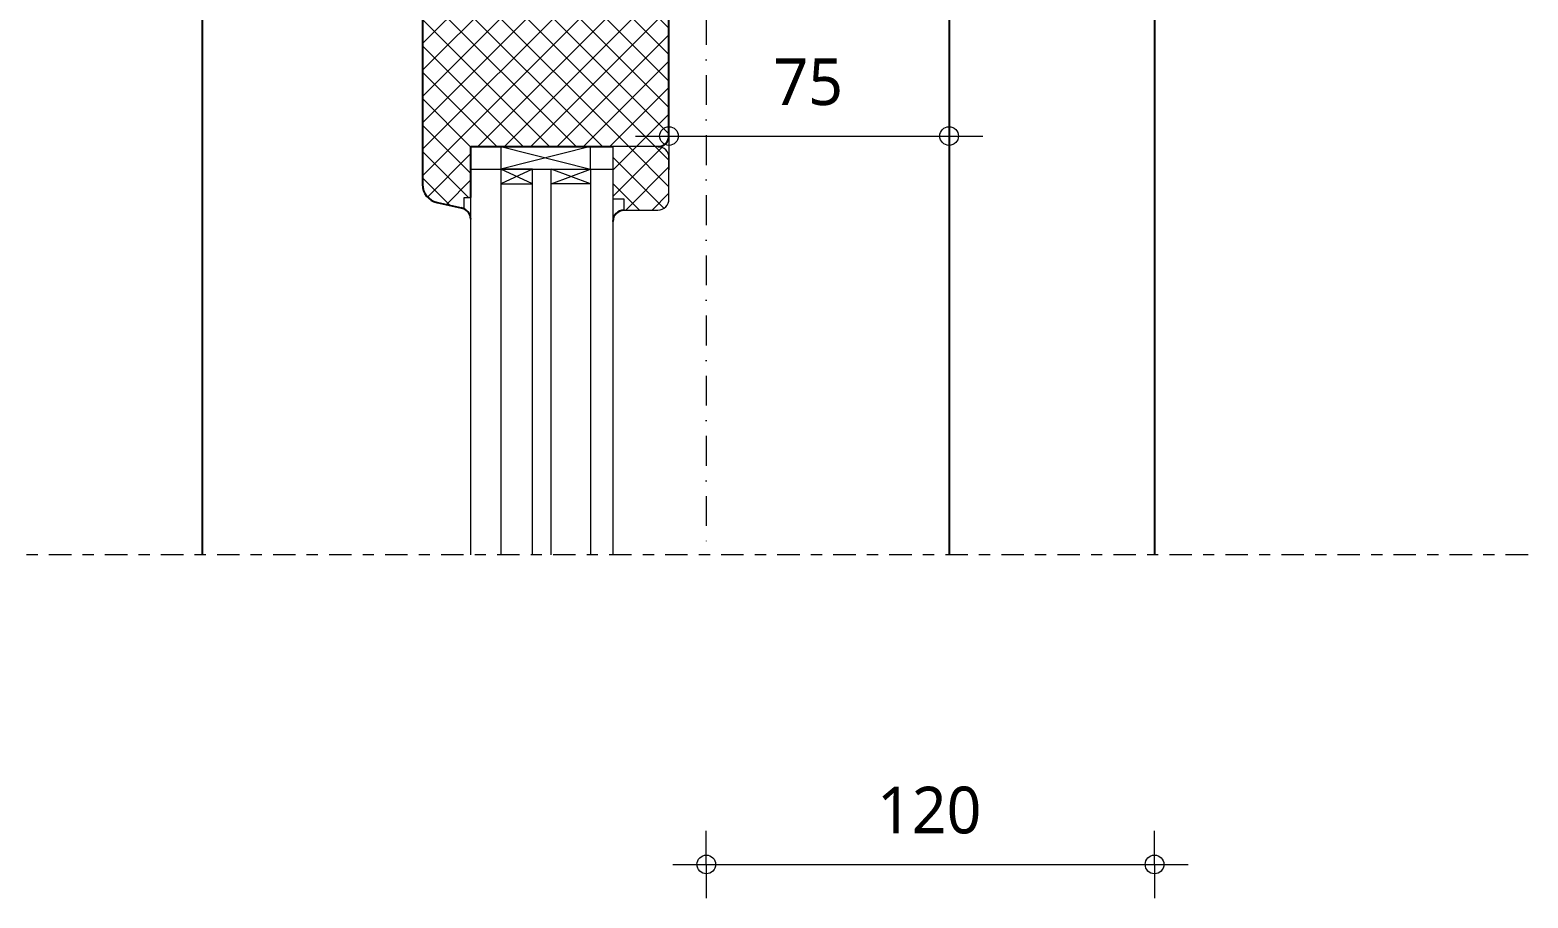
# Model space of a CAD drawing. Header units: millimetres. Extents: x -435 to 27166, y -19117 to 26500.
# Drawn here: x 7227.9 to 7629, y -8070.2 to -7837.9 of the extents above; entities that cross this region are included whole.
import ezdxf

# ---------------------------------------------------------------- set-up
doc = ezdxf.new("R2010")
doc.units = ezdxf.units.MM
doc.linetypes.add('MV_center', pattern=[15, 6, -3, 3, -3])
doc.linetypes.add('MV_stramien', pattern=[16, 8, -4, 0, -4])
for name, color, linetype, lineweight in [('A-ANNO-DIMS', 211, 'Continuous', 13), ('A-ANNO-DIMS-5', 211, 'Continuous', 13), ('A-DETL', 90, 'Continuous', 13), ('A-DETL-GENF', 92, 'Continuous', 18)]:
    doc.layers.add(name, color=color, linetype=linetype, lineweight=lineweight)
doc.styles.add('Segoe UI_3', font='segoeui.ttf', dxfattribs={"height": 12.5})
doc.dimstyles.new('2_5_mm_5', dxfattribs={"dimscale": 304.8, "dimtxt": 13.092049, "dimasz": 0.016404, "dimexe": 0.029528, "dimexo": 0.0625, "dimgap": 0.014764, "dimtad": 1, "dimdec": 0, "dimzin": 0, "dimdsep": 46, "dimtxsty": 'Segoe UI_3', "dimblk1": 'DOTBLANK', "dimblk2": 'DOTBLANK', "dimsah": 1, "dimcen": 0.09, "dimdle": 0.029528, "dimazin": 0, "dimtfac": 1, "dimtdec": 4, "dimtix": 1, "dimtmove": 0, "dimatfit": 3, "dimfxl": 0.029528, "dimfxlon": 1, "dimtvp": 1, "dimtfill": 1, "dimtolj": 1, "dimtzin": 0, "dimarcsym": 2})
pattern_1 = [(45, (0, 0), (-3.535534, 3.535534), []), (135, (0, 0), (-3.535534, -3.535534), [])]

# ---------------------------------------------------------------- blocks, each defined once
blk = doc.blocks.new('31 driedubbel_glas - HR___-3205886-Details Appartement')
at = {"layer": 'A-DETL-GENF', "lineweight": 13}
for p, q in [((63.95, 38), (167.21, 38)), ((167.21, 38), (167.21, 30)), ((167.21, 30), (63.95, 30)), ((167.21, 30), (163.21, 30)), ((167.21, 21.5), (163.21, 30)), ((163.21, 21.5), (167.21, 30)), ((163.21, 30), (163.21, 21.5)), ((167.21, 21.5), (167.21, 30)), ((63.95, 21.5), (167.21, 21.5)), ((167.21, 21.5), (167.21, 0)), ((63.95, 16.5), (167.21, 16.5)), ((163.21, 6), (163.21, 16.5)), ((163.21, 16.5), (167.21, 6)), ((163.21, 6), (167.21, 16.5)), ((167.21, 6), (63.95, 6)), ((167.21, 0), (63.95, 0))]:
    blk.add_line(p, q, dxfattribs=at)
blk = doc.blocks.new('33 sparing - Type 1-4933712-Details Appartement')
at = {"layer": 'A-DETL-GENF'}
for p, q in [((0, 0), (0, -6)), ((24, 0), (0, 0)), ((0, -6), (24, 0)), ((24, -6), (0, 0)), ((24, -6), (24, 0)), ((0, -6), (24, -6))]:
    blk.add_line(p, q, dxfattribs=at)
blk = doc.blocks.new('NLRS_00_DI_maskeer - Type 1-4234994-Details Appartement')
at = {"layer": 'A-DETL-GENF', "linetype": 'MV_center'}
blk.add_line((368.91, 0), (-100, 0), dxfattribs=at)
blk = doc.blocks.new('DIMBLOCK549-Details Appartement')
at = {"layer": 'A-ANNO-DIMS-5'}
for p, q in [((7408.99, -8061.24), (7408.99, -8052.24)), ((7528.99, -8061.24), (7528.99, -8052.24)), ((7399.99, -8061.24), (7537.99, -8061.24)), ((7408.99, -8061.24), (7408.99, -8070.24)), ((7528.99, -8061.24), (7528.99, -8070.24))]:
    blk.add_line(p, q, dxfattribs=at)
for centre in [(7408.99, -8061.24), (7528.99, -8061.24)]:
    blk.add_circle(centre, 2.5, dxfattribs=at)
at = {"layer": 'A-ANNO-DIMS-5', "color": 0, "insert": (7454.71, -8040.43), "char_height": 12.5, "width": 34.2774, "attachment_point": 1, "line_spacing_factor": 1.142579, "style": 'Segoe UI_3', "bg_fill": 3, "box_fill_scale": 1.25, "bg_fill_color": 9, "bg_fill_true_color": 13158600, "bg_fill_transparency": 0}
blk.add_mtext('120', dxfattribs=at)
blk = doc.blocks.new('_DotBlank')
at = {"color": 0, "linetype": 'ByBlock', "lineweight": -2}
blk.add_line((-0.5, 0), (-1, 0), dxfattribs=at)
blk.add_circle((0, 0), 0.5, dxfattribs=at)
blk = doc.blocks.new('DIMBLOCK556-Details Appartement')
at = {"layer": 'A-ANNO-DIMS-5'}
for p, q in [((7398.99, -7866.26), (7398.99, -7857.26)), ((7473.99, -7866.26), (7473.99, -7857.26)), ((7389.99, -7866.26), (7482.99, -7866.26)), ((7398.99, -7866.26), (7398.99, -7875.26)), ((7473.99, -7866.26), (7473.99, -7875.26))]:
    blk.add_line(p, q, dxfattribs=at)
for centre in [(7398.99, -7866.26), (7473.99, -7866.26)]:
    blk.add_circle(centre, 2.5, dxfattribs=at)
at = {"layer": 'A-ANNO-DIMS-5', "color": 0, "insert": (7426.97, -7845.46), "char_height": 12.5, "width": 22.8516, "attachment_point": 1, "line_spacing_factor": 1.142579, "style": 'Segoe UI_3', "bg_fill": 3, "box_fill_scale": 1.25, "bg_fill_color": 9, "bg_fill_true_color": 13158600, "bg_fill_transparency": 0}
blk.add_mtext('75', dxfattribs=at)

msp = doc.modelspace()

# ---------------------------------------------------------------- hatches: boundary and pattern name
at = {"layer": 'A-DETL-GENF', "lineweight": 13}
h = msp.add_hatch(dxfattribs=at)
h.set_pattern_fill('FP_20', color=250, style=0, pattern_type=2)
h.set_pattern_definition(pattern_1)
h.paths.add_polyline_path([(7344.17, -7885.69), (7344.17, -7882.69), (7345.99, -7882.69), (7345.99, -7869.09), (7395.99, -7869.09), (7396.77, -7868.99), (7397.49, -7868.69), (7398.11, -7868.21), (7398.59, -7867.59), (7398.89, -7866.87), (7398.99, -7866.09), (7398.99, -7803.72), (7398.89, -7802.94), (7398.59, -7802.22), (7398.11, -7801.6), (7397.49, -7801.12), (7396.77, -7800.82), (7395.99, -7800.72), (7335.99, -7800.72), (7335.22, -7800.82), (7334.49, -7801.12), (7333.87, -7801.6), (7333.39, -7802.22), (7333.09, -7802.94), (7332.99, -7803.72), (7332.99, -7879.2), (7333.12, -7880.32), (7333.49, -7881.38), (7334.09, -7882.33), (7334.89, -7883.12), (7335.85, -7883.71), (7336.91, -7884.08)])
h = msp.add_hatch(dxfattribs=at)
h.set_pattern_fill('FP_20', color=250, style=0, pattern_type=2)
h.set_pattern_definition(pattern_1)
h.paths.add_polyline_path([(7395.99, -7886.09), (7396.77, -7885.99), (7397.49, -7885.69), (7398.11, -7885.21), (7398.59, -7884.59), (7398.89, -7883.87), (7398.99, -7883.09), (7398.99, -7872.09), (7398.89, -7871.32), (7398.59, -7870.59), (7398.11, -7869.97), (7397.49, -7869.49), (7396.77, -7869.19), (7395.99, -7869.09), (7383.99, -7869.09), (7383.99, -7883.09), (7386.95, -7883.09), (7386.95, -7886.09)])

# ---------------------------------------------------------------- linework, layer by layer
at = {"layer": 'A-DETL', "lineweight": 25}
for p, q in [((7528.99, -7698.72), (7528.99, -7978.36)), ((7273.99, -7794.28), (7273.99, -7978.36)), ((7332.99, -7813.53), (7332.99, -7879.2)), ((7398.99, -7866.09), (7398.99, -7813.53)), ((7473.99, -7817.72), (7473.99, -7978.36)), ((7345.99, -7882.69), (7345.99, -7869.09)), ((7345.99, -7869.09), (7383.99, -7869.09)), ((7336.91, -7884.08), (7344.17, -7885.69))]:
    msp.add_line(p, q, dxfattribs=at)
at = {"layer": 'A-DETL', "linetype": 'MV_stramien', "lineweight": 18}
msp.add_line((7408.99, -7817.72), (7408.99, -7978.36), dxfattribs=at)
at = {"layer": 'A-DETL'}
for p, q in [((7383.99, -7869.09), (7383.99, -7883.09)), ((7395.99, -7869.09), (7383.99, -7869.09)), ((7398.99, -7883.09), (7398.99, -7872.09)), ((7386.95, -7886.09), (7395.99, -7886.09))]:
    msp.add_line(p, q, dxfattribs=at)
at = {"layer": 'A-DETL', "lineweight": 18}
for p, q in [((7344.17, -7885.69), (7344.17, -7882.69)), ((7344.17, -7882.69), (7345.99, -7882.69)), ((7383.99, -7883.09), (7386.95, -7883.09)), ((7386.95, -7883.09), (7386.95, -7886.09))]:
    msp.add_line(p, q, dxfattribs=at)
at = {"layer": 'A-DETL', "lineweight": 25}
for centre, radius, start, end in [((7395.99, -7866.09), 3, 270, 360), ((7337.99, -7879.2), 5, 180, 257.5), ((7342.76, -7888.64), 3.19, 1.7818, 80.2182), ((7386.95, -7889.09), 3, 90, 180)]:
    msp.add_arc(centre, radius, start, end, dxfattribs=at)
at = {"layer": 'A-DETL'}
for centre, start, end in [((7395.99, -7872.09), 0, 90), ((7395.99, -7883.09), 270, 360)]:
    msp.add_arc(centre, 3, start, end, dxfattribs=at)

# ---------------------------------------------------------------- block references
at = {"layer": 'A-DETL-GENF', "rotation": 180}
msp.add_blockref('33 sparing - Type 1-4933712-Details Appartement', (7377.95, -7875.09), dxfattribs=at)
at = {"layer": 'A-DETL-GENF', "lineweight": 13, "rotation": 90}
msp.add_blockref('31 driedubbel_glas - HR___-3205886-Details Appartement', (7383.95, -8042.3), dxfattribs=at)
at = {"layer": 'A-DETL-GENF', "linetype": 'MV_center'}
msp.add_blockref('NLRS_00_DI_maskeer - Type 1-4234994-Details Appartement', (7260.08, -7978.36), dxfattribs=at)

# ---------------------------------------------------------------- dimensions: what is measured, and where the dimension line sits
at = {"layer": 'A-ANNO-DIMS'}
dim = msp.add_linear_dim(base=(7528.99, -8061.24), p1=(7408.99, -8052.24), p2=(7528.99, -8052.24), dimstyle='2_5_mm_5', override={"dimpost": '<>', "dimfxl": 119.999707}, dxfattribs=at)
dim.commit()
dim.dimension.update_dxf_attribs({"geometry": 'DIMBLOCK549-Details Appartement', "text_midpoint": (7468.99, -8050.24)})

# ---------------------------------------------------------------- next in the draw order: dimensions: what is measured, and where the dimension line sits
dim = msp.add_linear_dim(base=(7473.99, -7866.26), p1=(7398.99, -7857.26), p2=(7473.99, -7857.26), dimstyle='2_5_mm_5', override={"dimpost": '<>', "dimfxl": 75}, dxfattribs=at)
dim.commit()
dim.dimension.update_dxf_attribs({"geometry": 'DIMBLOCK556-Details Appartement', "text_midpoint": (7436.49, -7855.41)})

doc.saveas('drawing.dxf')
